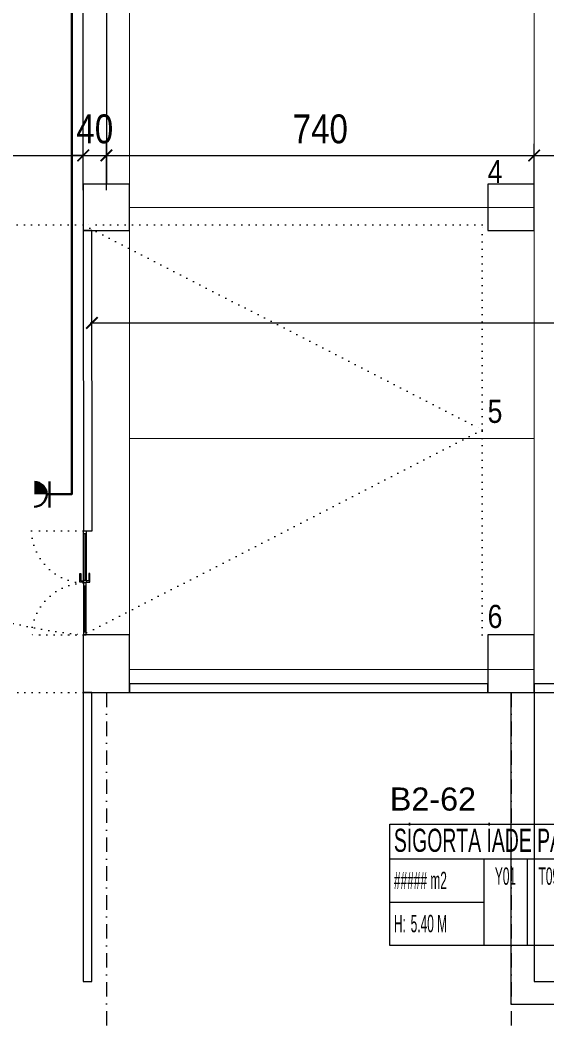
# Model space of a CAD drawing. Header units: metres. Extents: x -13194 to 152406, y -14653 to 29421.
# Drawn here: x 751 to 1662, y -567 to 1164 of the extents above; entities that cross this region are included whole.
import ezdxf
from ezdxf.enums import TextEntityAlignment as Align

# ---------------------------------------------------------------- set-up
doc = ezdxf.new("R2010")
doc.units = ezdxf.units.M
doc.header["$LTSCALE"] = 100
doc.header["$MEASUREMENT"] = 0
for name, pattern in [('DASHDOT2', [0.5, 0.25, -0.125, 0, -0.125]), ('DOT2', [0.125, 0, -0.125]), ('HIDDEN', [0.375, 0.25, -0.125])]:
    doc.linetypes.add(name, pattern=pattern)
doc.layers.get('0').update_dxf_attribs({"color": 9, "lineweight": 9})
for name, color, linetype, lineweight in [('00', 9, 'Continuous', 9), ('01', 9, 'Continuous', 9), ('06B', 9, 'Continuous', 9), ('06D', 9, 'Continuous', 9), ('10', 9, 'Continuous', 9), ('15', 9, 'Continuous', 9), ('20', 9, 'DOT2', 9), ('21', 9, 'Continuous', 9), ('21_mahal200', 9, 'Continuous', 9), ('24', 9, 'DASHDOT2', 9), ('25', 9, 'Continuous', 9), ('E-ETANŞ PRİZ', 7, 'Continuous', 30), ('E-KABLO', 7, 'Continuous', 30)]:
    doc.layers.add(name, color=color, linetype=linetype, lineweight=lineweight)
doc.styles.add('Arial', font='arial.ttf', dxfattribs={"height": 2.5})
doc.styles.add('MuuM_TEXT-STANDART', font='ARIALN.TTF')
doc.dimstyles.new('MuuM_DIM200', dxfattribs={"dimscale": 20, "dimtxt": 2, "dimasz": 1, "dimexe": 1, "dimexo": 1, "dimgap": 1, "dimtad": 1, "dimdec": 1, "dimrnd": 0.5, "dimdsep": 46, "dimtxsty": 'MuuM_TEXT-STANDART', "dimblk": 'ARCHTICK', "dimcen": 0, "dimdle": 0.15, "dimclrd": 256, "dimclre": 256, "dimclrt": 256, "dimadec": 0, "dimazin": 0, "dimtfac": 5, "dimtdec": 1, "dimtix": 1, "dimtmove": 2, "dimatfit": 3, "dimldrblk": 'DOT', "dimfxl": 3, "dimfxlon": 1, "dimtolj": 1, "dimlwd": -1, "dimlwe": -1, "dimarcsym": 0})

# ---------------------------------------------------------------- blocks, each defined once
blk = doc.blocks.new('100_ETANŞ PRİZ')
at = {"layer": 'E-ETANŞ PRİZ', "color": 4}
for p, q in [((-1.223, 2.136), (1.279, 2.136)), ((0, 2.4), (0, 0))]:
    blk.add_line(p, q, dxfattribs=at)
at = {"layer": 'E-ETANŞ PRİZ', "color": 4, "const_width": 1.2}
blk.add_lwpolyline([(0.01, 3, -0.414214), (-0.6, 3.59)], format="xyb", dxfattribs=at)
at = {"layer": 'E-ETANŞ PRİZ', "color": 4}
blk.add_arc((0, 3.6), 1.2, 180.75513, 0.75513, dxfattribs=at)
blk = doc.blocks.new('p-akslar_yeni')
at = {"layer": '24'}
for points in [[(7315, -8575), (7315, -11897.2)], [(8015, -8575), (8015, -11897.2)]]:
    blk.add_lwpolyline(points, dxfattribs=at)
blk = doc.blocks.new('p-kolon_80x80')
blk.add_lwpolyline([(-40, -40), (40, -40), (40, 40), (-40, 40)], close=True)
blk = doc.blocks.new('2.bod.sitatik')
at = {"layer": '01'}
for points in [[(860, -7750), (860, -7210), (900, -7210), (900, -7750)], [(860, -8630), (940, -8630), (940, -8530), (860, -8530)], [(1560, -8630), (1640, -8630), (1640, -8530), (1560, -8530)]]:
    blk.add_lwpolyline(points, close=True, dxfattribs=at)
for p in [(900, -7790), (1600, -7790)]:
    blk.add_blockref('p-kolon_80x80', p, dxfattribs=at)
blk = doc.blocks.new('p-işyeri')
at = {"color": 0, "const_width": 2}
blk.add_lwpolyline([(200, 0), (200, 700), (-200, 700), (-200, 0)], close=True, dxfattribs=at)
blk = doc.blocks.new('P-KURANGLEZ')
at = {"layer": '01'}
blk.add_lwpolyline([(5355, -500), (5355, -540), (1600, -540), (1600, 0), (1640, 0), (1640, -500)], close=True, dxfattribs=at)
blk = doc.blocks.new('_ArchTick')
at = {"color": 0, "linetype": 'ByBlock', "const_width": 0.15}
blk.add_lwpolyline([(-0.5, -0.5), (0.5, 0.5)], dxfattribs=at)
blk = doc.blocks.new('*D448')
at = {"layer": '25', "transparency": 16777216}
for p, q in [((40, -32440.8), (40, -32360.8)), ((860, -32440.8), (860, -32360.8)), ((37, -32380.8), (863, -32380.8))]:
    blk.add_line(p, q, dxfattribs=at)
at = {"layer": '25', "transparency": 16777216, "xscale": 20, "yscale": 20, "zscale": 20, "rotation": 180}
blk.add_blockref('_ArchTick', (40, -32380.8), dxfattribs=at)
at = {"layer": '25', "transparency": 16777216, "xscale": 20, "yscale": 20, "zscale": 20}
blk.add_blockref('_ArchTick', (860, -32380.8), dxfattribs=at)
at = {"layer": '25', "transparency": 16777216, "insert": (450, -32335.2), "char_height": 50, "attachment_point": 5, "style": 'MuuM_TEXT-STANDART'}
blk.add_mtext('\\A1;820', dxfattribs=at)
blk = doc.blocks.new('_Dot')
at = {"color": 0, "linetype": 'ByBlock', "lineweight": -2}
blk.add_line((-0.5, 0), (-1, 0), dxfattribs=at)
at = {"color": 0, "linetype": 'ByBlock', "const_width": 0.5}
blk.add_lwpolyline([(-0.25, 0, 1), (0.25, 0, 1)], format="xyb", close=True, dxfattribs=at)
blk = doc.blocks.new('*D449')
at = {"layer": '25', "transparency": 16777216}
for p, q in [((860, -32440.8), (860, -32360.8)), ((900, -32440.8), (900, -32360.8)), ((860, -32380.8), (840, -32380.8)), ((860, -32380.8), (900, -32380.8)), ((900, -32380.8), (920, -32380.8))]:
    blk.add_line(p, q, dxfattribs=at)
at = {"layer": '25', "transparency": 16777216, "xscale": 20, "yscale": 20, "zscale": 20}
blk.add_blockref('_ArchTick', (860, -32380.8), dxfattribs=at)
at = {"layer": '25', "transparency": 16777216, "xscale": 20, "yscale": 20, "zscale": 20, "rotation": 180}
blk.add_blockref('_ArchTick', (900, -32380.8), dxfattribs=at)
at = {"layer": '25', "transparency": 16777216, "insert": (880, -32335.2), "char_height": 50, "attachment_point": 5, "style": 'MuuM_TEXT-STANDART'}
blk.add_mtext('\\A1;40', dxfattribs=at)
blk = doc.blocks.new('*D450')
at = {"layer": '25', "transparency": 16777216}
for p, q in [((900, -32440.8), (900, -32360.8)), ((1640, -32440.8), (1640, -32360.8)), ((897, -32380.8), (1643, -32380.8))]:
    blk.add_line(p, q, dxfattribs=at)
at = {"layer": '25', "transparency": 16777216, "xscale": 20, "yscale": 20, "zscale": 20, "rotation": 180}
blk.add_blockref('_ArchTick', (900, -32380.8), dxfattribs=at)
at = {"layer": '25', "transparency": 16777216, "xscale": 20, "yscale": 20, "zscale": 20}
blk.add_blockref('_ArchTick', (1640, -32380.8), dxfattribs=at)
at = {"layer": '25', "transparency": 16777216, "insert": (1270, -32335.2), "char_height": 50, "attachment_point": 5, "style": 'MuuM_TEXT-STANDART'}
blk.add_mtext('\\A1;740', dxfattribs=at)
blk = doc.blocks.new('*D451')
at = {"layer": '25', "transparency": 16777216}
for p, q in [((1640, -32440.8), (1640, -32360.8)), ((2300, -32440.8), (2300, -32360.8)), ((1637, -32380.8), (2303, -32380.8))]:
    blk.add_line(p, q, dxfattribs=at)
at = {"layer": '25', "transparency": 16777216, "xscale": 20, "yscale": 20, "zscale": 20, "rotation": 180}
blk.add_blockref('_ArchTick', (1640, -32380.8), dxfattribs=at)
at = {"layer": '25', "transparency": 16777216, "xscale": 20, "yscale": 20, "zscale": 20}
blk.add_blockref('_ArchTick', (2300, -32380.8), dxfattribs=at)
at = {"layer": '25', "transparency": 16777216, "insert": (1970, -32335.2), "char_height": 50, "attachment_point": 5, "style": 'MuuM_TEXT-STANDART'}
blk.add_mtext('\\A1;660', dxfattribs=at)
blk = doc.blocks.new('*D463')
at = {"layer": '25', "transparency": 16777216}
for p, q in [((875, -32730.8), (875, -32650.8)), ((4425, -32730.8), (4425, -32650.8)), ((872, -32670.8), (4428, -32670.8))]:
    blk.add_line(p, q, dxfattribs=at)
at = {"layer": '25', "transparency": 16777216, "xscale": 20, "yscale": 20, "zscale": 20, "rotation": 180}
blk.add_blockref('_ArchTick', (875, -32670.8), dxfattribs=at)
at = {"layer": '25', "transparency": 16777216, "xscale": 20, "yscale": 20, "zscale": 20}
blk.add_blockref('_ArchTick', (4425, -32670.8), dxfattribs=at)
at = {"layer": '25', "transparency": 16777216, "insert": (2650, -32625.3), "char_height": 50, "attachment_point": 5, "style": 'MuuM_TEXT-STANDART'}
blk.add_mtext('\\A1;3550', dxfattribs=at)
blk = doc.blocks.new('p-al-01_a')
at = {"layer": '06B'}
for points in [[(-5, -88.6), (-11.2, -88.6), (-11.2, -73.6), (-9.4, -73.6), (-9.4, -86.4), (-9.4, -86.4), (-5, -86.4), (-5, -88.6)], [(0, -88.6), (6.2, -88.6), (6.2, -73.6), (4.4, -73.6), (4.4, -86.4), (4.4, -86.4), (0, -86.4), (0, -88.6)]]:
    blk.add_lwpolyline(points, dxfattribs=at)
at = {"layer": '06D'}
for p, q in [((-5, -86.9), (-5, -5)), ((0, -5), (0, -86.9)), ((-5, -93.1), (-5, -175)), ((0, -175), (0, -93.1))]:
    blk.add_line(p, q, dxfattribs=at)
at = {"layer": '10'}
for points in [[(-5, 0), (0, 0), (0, -5), (-5, -5)], [(-5, -85), (0, -85), (0, -90), (-5, -90)], [(-5, -95), (0, -95), (0, -90), (-5, -90)], [(-5, -180), (0, -180), (0, -175), (-5, -175)]]:
    blk.add_lwpolyline(points, close=True, dxfattribs=at)
at = {"layer": '15'}
for points in [[(-2.5, -5), (-2.5, -85)], [(-2.5, -175), (-2.5, -95)]]:
    blk.add_lwpolyline(points, dxfattribs=at)
at = {"layer": '20'}
for points in [[(-5.3, 0), (-94.9, 0)], [(-5.3, -180), (-94.9, -180)], [(-5, -180), (-94.9, -180)]]:
    blk.add_lwpolyline(points, dxfattribs=at)
for centre, start, end in [((-1.5, 3.4), 182.0745, 267.6937), ((-1.5, -183.4), 92.3063, 177.9255)]:
    blk.add_arc(centre, 93.5, start, end, dxfattribs=at)
blk = doc.blocks.new('0_roomno2')
blk.add_lwpolyline([(19.375, -10.5), (0, -10.5), (0, 0), (19.375, 0)], close=True)
for points in [[(0, -3), (19.375, -3)], [(8.125, -3), (8.125, -10.5)], [(11.875, -3), (11.875, -10.5)], [(15.625, -3), (15.625, -10.5)], [(0, -6.75), (8.125, -6.75)]]:
    blk.add_lwpolyline(points)
at = {"style": 'MuuM_TEXT-STANDART', "width": 0.6}
blk.add_text('H:', height=1.5, dxfattribs=at).set_placement((0.35, -8.608), align=Align.MIDDLE_LEFT)
at = {"style": 'Arial'}
blk.add_attdef('ODANO', (0, 1.17), '', height=2, dxfattribs=at)
blk.add_attdef('MEKANADI', text='', height=2, dxfattribs=at).set_placement((0.35, -3), align=Align.BOTTOM_LEFT)
at = {"style": 'MuuM_TEXT-STANDART', "width": 0.6}
for tag, p in [('M2', (0.35, -4.875)), ('TEMIZTAVANYUKSEKLIGI', (1.8, -8.608))]:
    blk.add_attdef(tag, text='', height=1.5, dxfattribs=at).set_placement(p, align=Align.MIDDLE_LEFT)
for tag, p in [('YER01', (10, -4.5)), ('TAVAN01', (13.75, -4.5)), ('DUVAR01', (17.5, -4.5)), ('YER02', (10, -6.75)), ('TAVAN02', (13.75, -6.75)), ('DUVAR02', (17.5, -6.75)), ('YER03', (10, -9)), ('TAVAN03', (13.75, -9)), ('DUVAR03', (17.5, -9))]:
    blk.add_attdef(tag, text='', height=1.5, dxfattribs=at).set_placement(p, align=Align.MIDDLE_CENTER)
blk = doc.blocks.new('2.bod.Mimari')
at = {"layer": '00'}
for points in [[(860, -7830), (860.25, -8350), (875.25, -8350), (875, -7830)], [(940, -8630), (1560, -8630), (1560, -8615), (940, -8615)], [(875, -9130), (875, -8630), (860, -8630), (860, -9130)]]:
    blk.add_lwpolyline(points, close=True, dxfattribs=at)
blk.add_lwpolyline([(1680, -8615), (1640, -8615), (1640, -8630), (1680, -8630), (1680, -8615)], dxfattribs=at)
at = {"layer": '06D', "linetype": 'DOT2'}
blk.add_lwpolyline([(1550, -8530), (1550, -7820), (860, -7820), (1550, -8175), (860, -8530, -0.317932), (40, -7820), (860, -7820)], format="xyb", dxfattribs=at)
at = {"layer": '20'}
blk.add_lwpolyline([(860, -8630), (40, -8629.99)], dxfattribs=at)
blk.add_blockref('p-al-01_a', (865.25, -8350))
at = {"layer": '01'}
blk.add_blockref('P-KURANGLEZ', (0, -8630), dxfattribs=at)
at = {"layer": '06D', "color": 89, "linetype": 'HIDDEN', "true_color": 0x2e4d23, "rotation": 90}
for p in [(1640, -7590), (1640, -7990), (1640, -8390)]:
    blk.add_blockref('p-işyeri', p, dxfattribs=at)
at = {"layer": '21_mahal200'}
ref = blk.add_blockref('0_roomno2', (1390.33, -8857.55), dxfattribs=dict(at, xscale=20, yscale=20, zscale=20))
ref.add_attrib('ODANO', 'B2-62', (1390.33, -8834.15), dxfattribs={"layer": '0', "height": 40, "style": 'Arial'})
ref.add_attrib('MEKANADI', 'SİGORTA İADE PARÇA O.', dxfattribs={"layer": '0', "height": 40, "style": 'Arial', "width": 0.6}).set_placement((1397.33, -8917.55), align=Align.BOTTOM_LEFT)
ref.add_attrib('M2', '##### m2', dxfattribs={"layer": '0', "height": 30, "style": 'MuuM_TEXT-STANDART', "width": 0.6}).set_placement((1397.33, -8955.05), align=Align.MIDDLE_LEFT)
ref.add_attrib('TEMIZTAVANYUKSEKLIGI', '5.40 M', dxfattribs={"layer": '0', "height": 30, "style": 'MuuM_TEXT-STANDART', "width": 0.6}).set_placement((1426.33, -9029.7), align=Align.MIDDLE_LEFT)
ref.add_attrib('YER01', 'Y01', dxfattribs={"layer": '0', "height": 30, "style": 'MuuM_TEXT-STANDART', "width": 0.6}).set_placement((1590.33, -8947.55), align=Align.MIDDLE_CENTER)
ref.add_attrib('TAVAN01', 'T09', dxfattribs={"layer": '0', "height": 30, "style": 'MuuM_TEXT-STANDART', "width": 0.6}).set_placement((1665.33, -8947.55), align=Align.MIDDLE_CENTER)
ref.add_attrib('DUVAR01', 'D02', dxfattribs={"layer": '0', "height": 30, "style": 'MuuM_TEXT-STANDART', "width": 0.6}).set_placement((1740.33, -8947.55), align=Align.MIDDLE_CENTER)
ref.add_attrib('DUVAR02', 'D07', dxfattribs={"layer": '0', "height": 30, "style": 'MuuM_TEXT-STANDART', "width": 0.6}).set_placement((1740.33, -8992.55), align=Align.MIDDLE_CENTER)
at = {"layer": '21', "style": 'MuuM_TEXT-STANDART'}
for s, p in [('4', (1585, -7760)), ('5', (1585, -8175)), ('6', (1585, -8530))]:
    blk.add_text(s, height=40, dxfattribs=at).set_placement(p, align=Align.BOTTOM_RIGHT)
at = {"layer": '25'}
for base, p1, p2, picture, middle in [((860, -7699.98), (40.01, -7959.39), (860, -7794.89), '*D448', (450, -7654.45)), ((900, -7699.98), (860, -7959.39), (900, -7889.37), '*D449', (880, -7654.45)), ((1640, -7699.98), (900, -7959.39), (1640, -7889.37), '*D450', (1270, -7654.45)), ((2300, -7699.98), (1640, -7959.4), (2300, -7889.37), '*D451', (1970, -7654.45)), ((4425, -7990), (875, -8249.42), (4425, -8179.39), '*D463', (2650, -7944.47))]:
    dim = blk.add_linear_dim(base=base, p1=p1, p2=p2, dimstyle='MuuM_DIM200', override={"dimtxt": 2.5}, dxfattribs=at)
    dim.commit()
    dim.dimension.update_dxf_attribs({"geometry": picture, "text_midpoint": middle, "insert": (0, 24680.79)})

msp = doc.modelspace()

# ---------------------------------------------------------------- linework, layer by layer
at = {"layer": 'E-KABLO', "color": 6}
msp.add_line((840, 343.1), (840, 2380), dxfattribs=at)

# ---------------------------------------------------------------- block references
for name in ['2.bod.sitatik', '2.bod.Mimari']:
    msp.add_blockref(name, (0, 8630))
at = {"layer": '24'}
msp.add_blockref('p-akslar_yeni', (-6415, 8575), dxfattribs=at)
at = {"layer": 'E-ETANŞ PRİZ', "xscale": -18, "yscale": 18, "zscale": 18, "rotation": 90}
msp.add_blockref('100_ETANŞ PRİZ', (840, 343.4), dxfattribs=at)

doc.saveas('drawing.dxf')
